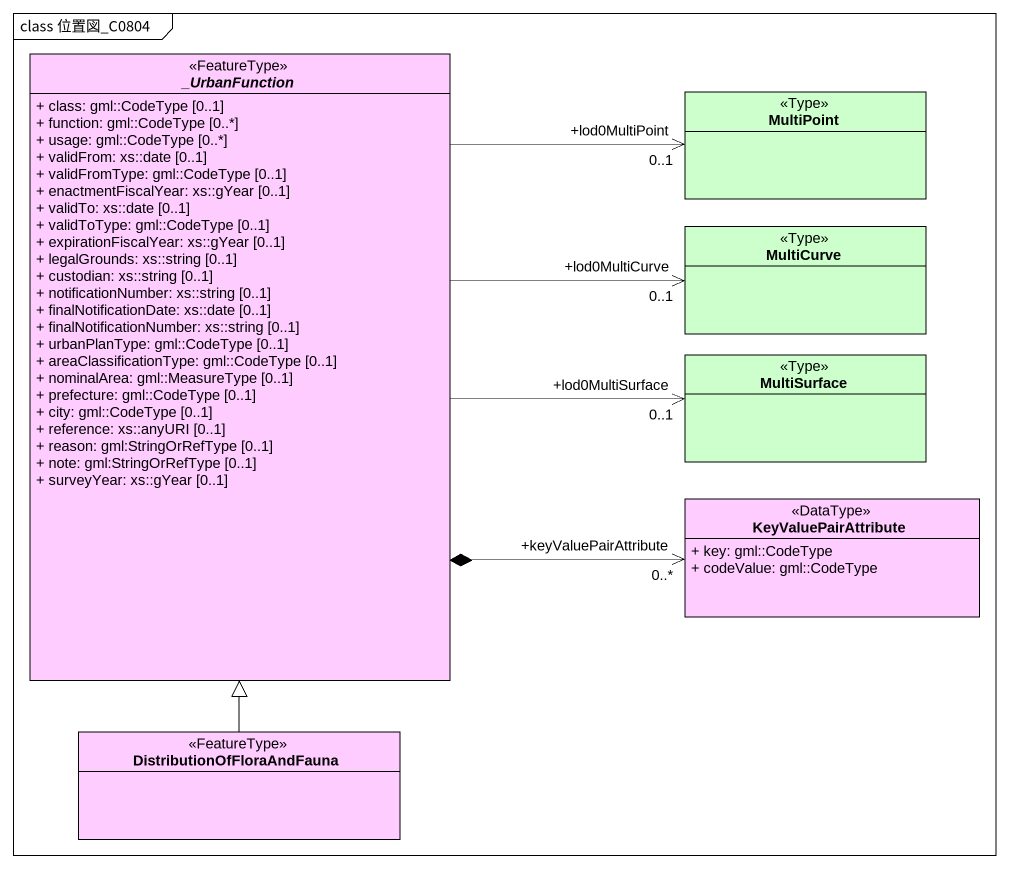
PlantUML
@startuml
mainframe class 位置図_C0804
hide circle
hide empty members
skinparam classAttributeIconSize 0
abstract class "_UrbanFunction" as UrbanFunction <<FeatureType>> #FFCCFF {
  + class: gml::CodeType [0..1]
  + function: gml::CodeType [0..*]
  + usage: gml::CodeType [0..*]
  + validFrom: xs::date [0..1]
  + validFromType: gml::CodeType [0..1]
  + enactmentFiscalYear: xs::gYear [0..1]
  + validTo: xs::date [0..1]
  + validToType: gml::CodeType [0..1]
  + expirationFiscalYear: xs::gYear [0..1]
  + legalGrounds: xs::string [0..1]
  + custodian: xs::string [0..1]
  + notificationNumber: xs::string [0..1]
  + finalNotificationDate: xs::date [0..1]
  + finalNotificationNumber: xs::string [0..1]
  + urbanPlanType: gml::CodeType [0..1]
  + areaClassificationType: gml::CodeType [0..1]
  + nominalArea: gml::MeasureType [0..1]
  + prefecture: gml::CodeType [0..1]
  + city: gml::CodeType [0..1]
  + reference: xs::anyURI [0..1]
  + reason: gml:StringOrRefType [0..1]
  + note: gml:StringOrRefType [0..1]
  + surveyYear: xs::gYear [0..1]
}
class MultiPoint <<Type>> #CCFFCC
class MultiCurve <<Type>> #CCFFCC
class MultiSurface <<Type>> #CCFFCC
class KeyValuePairAttribute <<DataType>> #FFCCFF {
  + key: gml::CodeType
  + codeValue: gml::CodeType
}
class DistributionOfFloraAndFauna <<FeatureType>> #FFCCFF
MultiPoint "+lod0MultiPoint\n0..1" <-left- UrbanFunction
MultiCurve "+lod0MultiCurve\n0..1" <-left- UrbanFunction
MultiSurface "+lod0MultiSurface\n0..1" <-left- UrbanFunction
KeyValuePairAttribute "+keyValuePairAttribute\n0..*" <-left-* UrbanFunction
DistributionOfFloraAndFauna -up-|> UrbanFunction
@enduml
